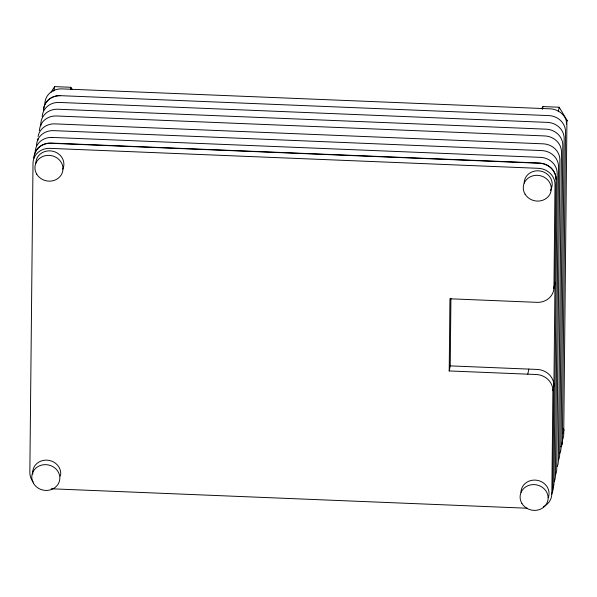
<?xml version="1.0" encoding="UTF-8"?>
<svg xmlns="http://www.w3.org/2000/svg" width="597" height="597" viewBox="0 0 597 597"><rect width="100%" height="100%" fill="white"/><g stroke="black" fill="none" stroke-linecap="round" stroke-linejoin="round"><path stroke-width="0.9" d="M37.88 140.474L37.902 138.653M40.812 125.818L40.827 123.997A16.895 15.418 11.3 0 1 57.827 109.221L546.143 129.176A16.895 15.418 11.3 0 1 562.822 145.325L559.665 454.615A16.895 15.418 11.3 0 1 558.591 459.869M543.285 506.808A16.895 15.418 11.3 0 0 551.844 493.764L552.897 390.662A16.895 15.418 11.3 0 0 536.21 374.513L449.213 370.953L449.951 298.791L536.949 302.343A16.895 15.418 11.3 0 0 553.949 287.567L554.964 282.493A16.895 15.418 11.3 0 1 554.344 286.47M449.213 370.953L450.228 365.886L450.922 298.343M553.949 287.567L555.001 184.466A16.895 15.418 11.3 0 0 538.315 168.317L50.006 148.362A16.895 15.418 11.3 0 0 33.007 163.138L29.85 472.436A16.895 15.418 11.3 0 0 33.231 481.988M562.374 441.041A16.895 15.418 11.3 0 1 561.031 446.907A16.895 15.418 11.3 0 0 562.374 441.064L565.531 131.75A16.895 15.418 11.3 0 0 548.852 115.602L60.536 95.669A16.895 15.418 11.3 0 0 43.536 110.445A16.895 15.418 11.3 0 1 60.536 95.647M53.76 91.132L54.663 86.617L70.864 87.281L72.192 89.483M70.506 89.087L70.864 87.281M542.434 109.281L542.979 106.572L559.18 107.236L567.15 120.452L566.426 124.057M558.277 111.743L559.18 107.236M527.793 374.17L528.808 369.095M552.897 390.662L553.904 385.587A16.895 15.418 11.3 0 0 537.225 369.439L450.228 365.886M563.269 433.355L563.993 429.743L563.105 428.273M50.79 92.528L54.663 86.617M541.524 108.788L542.979 106.572M566.18 121.93L567.15 120.452M52.193 137.429L540.509 157.354A16.895 15.418 11.3 0 1 557.188 173.533L554.023 482.824A16.895 15.418 11.3 0 1 552.688 488.667M51.193 488.779L527.39 508.234M524.144 183.115A14.074 12.85 11.3 0 1 541.934 171.391A14.074 12.85 11.3 0 1 550.262 190.63M520.987 492.413A14.074 12.85 11.3 0 1 535.151 480.092A14.074 12.85 11.3 0 1 549.053 493.555M549.016 494.376A14.074 12.85 11.3 0 1 548.262 497.689M35.835 163.168A14.074 12.85 11.3 0 1 52.745 151.213A14.074 12.85 11.3 0 1 62.767 169.227M32.775 474.115A14.074 12.85 11.3 0 1 47.305 460.168A14.074 12.85 11.3 0 1 60.446 476.093M34.022 158.071A16.895 15.418 11.3 0 1 51.021 143.287L539.33 163.242A16.895 15.418 11.3 0 1 556.016 179.398M551.516 494.555A16.895 15.418 11.3 0 0 552.852 488.689L556.061 179.167A16.895 15.418 11.3 0 0 539.375 163.018L51.066 143.064A16.895 15.418 11.3 0 0 34.066 157.839M554.135 287.112A16.895 15.418 11.3 0 1 553.62 288.358M552.897 488.465A16.895 15.418 11.3 0 1 552.285 492.443M35.201 152.183A16.895 15.418 11.3 0 1 52.193 137.407M36.551 145.422A16.895 15.418 11.3 0 1 53.543 130.639L541.86 150.593A16.895 15.418 11.3 0 1 558.538 166.75L555.382 476.04A16.895 15.418 11.3 0 1 554.314 481.286M38.066 136.638A16.895 15.418 11.3 0 1 54.894 123.877L543.21 143.832A16.895 15.418 11.3 0 1 559.889 159.981L556.732 469.272A16.895 15.418 11.3 0 1 555.389 475.137M39.477 130.765A16.895 15.418 11.3 0 1 56.476 115.982L544.785 135.937A16.895 15.418 11.3 0 1 561.471 152.093L558.314 461.384A16.895 15.418 11.3 0 1 557.24 466.63M42.208 116.534A16.895 15.418 11.3 0 1 59.185 102.438L547.494 122.385A16.895 15.418 11.3 0 1 564.172 138.564L561.016 447.854A16.895 15.418 11.3 0 1 560.396 451.832M560.187 452.474A16.895 15.418 11.3 0 1 559.673 453.72M562.658 439.526A16.895 15.418 11.3 0 0 563.725 434.28L566.881 124.989A16.895 15.418 11.3 0 0 550.203 108.833L61.887 88.886A16.895 15.418 11.3 0 0 44.894 103.662M525.062 194.144A14.074 12.85 11.3 0 0 549.367 195.137A14.074 12.85 11.3 0 0 537.412 175.317A14.074 12.85 11.3 0 0 525.062 194.144M521.905 503.443A14.074 12.85 11.3 0 0 546.203 504.435A14.074 12.85 11.3 0 0 534.248 484.607A14.074 12.85 11.3 0 0 521.905 503.443M36.745 174.197A14.074 12.85 11.3 0 0 61.051 175.19A14.074 12.85 11.3 0 0 49.096 155.362A14.074 12.85 11.3 0 0 36.745 174.197M33.589 483.488A14.074 12.85 11.3 0 0 57.894 484.48A14.074 12.85 11.3 0 0 45.939 464.653A14.074 12.85 11.3 0 0 33.589 483.488"/></g></svg>
